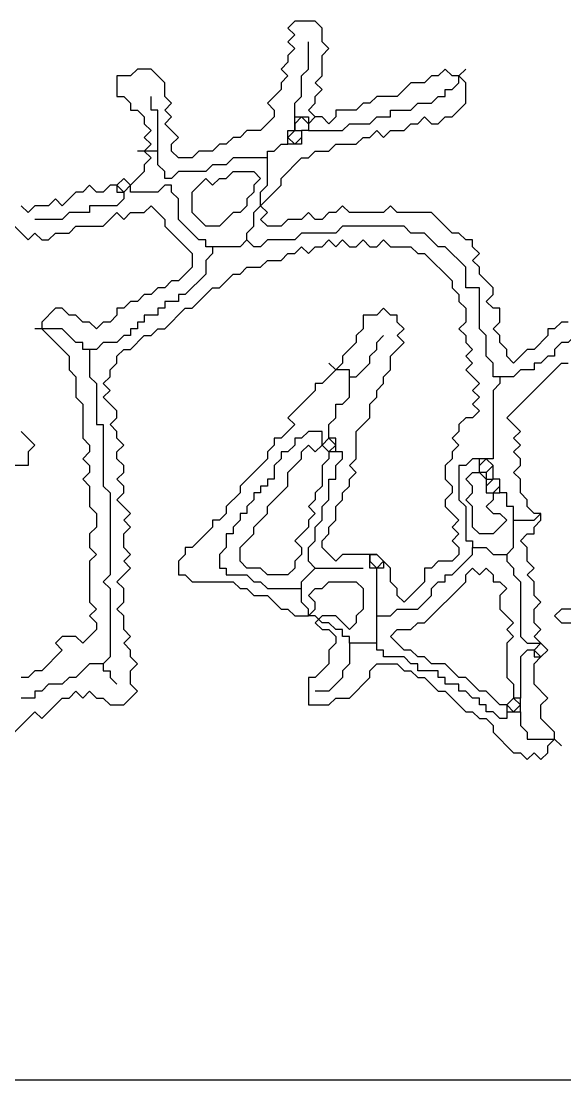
# Model space of a CAD drawing. Extents: x 37173252 to 74842692, y 59158332 to 118813339.
# Drawn here: x 37752255 to 37753591, y 59228993 to 59231596 of the extents above; entities that cross this region are included whole.
import ezdxf

# ---------------------------------------------------------------- set-up
doc = ezdxf.new("R2010")
doc.units = 0
doc.header["$LTSCALE"] = 1000
doc.header["$MEASUREMENT"] = 0
doc.layers.add('TITLIN', color=7, linetype='Continuous')
doc.layers.add('WALL', color=4, linetype='Continuous')

# ---------------------------------------------------------------- blocks, each defined once
blk = doc.blocks.new('TITLEA')
at = {"layer": 'TITLIN'}
blk.add_line((-6500, 13132.17), (0, 13132.17), dxfattribs=at)
blk = doc.blocks.new('A$C4D7D5CFA')
at = {"linetype": 'Continuous'}
for points in [[(2.8692, 0.1793), (2.8244, 0.1793), (2.7795, 0.1345), (2.7347, 0.1345), (2.7347, 0.0897), (2.645, 0), (2.6002, 0), (2.5105, -0.0897), (2.4657, -0.0448), (2.4657, 0), (2.4209, 0.0448), (2.4209, 0.0897), (2.376, 0.1345), (2.4209, 0.1793), (2.4209, 0.269), (2.376, 0.269), (2.3312, 0.3138), (2.376, 0.3586), (2.376, 0.4035), (2.2864, 0.4931), (2.2864, 0.538), (2.2416, 0.5828), (2.2864, 0.6276), (2.2416, 0.6724), (2.2416, 0.7173), (2.1967, 0.7173), (2.1519, 0.7621), (2.1071, 0.7621), (1.9726, 0.8966), (1.7484, 0.8966), (1.7036, 0.9415), (1.6587, 0.8966), (1.4346, 0.8966), (1.3898, 0.9415), (1.3449, 0.8966), (1.3001, 0.8966), (1.2553, 0.8518), (1.2104, 0.8518), (1.1656, 0.8966), (1.1208, 0.8518), (1.0311, 0.8518), (0.9863, 0.807), (0.8966, 0.807), (0.8518, 0.8518), (0.8966, 0.8966), (0.8518, 0.9415), (0.9863, 1.0759), (0.9863, 1.1208), (1.1208, 1.2553), (1.1656, 1.2553), (1.2104, 1.3001), (1.3001, 1.3001), (1.3449, 1.3449), (1.4794, 1.3449), (1.5243, 1.3898), (1.5691, 1.3898), (1.6139, 1.4346), (1.6587, 1.3898), (1.7036, 1.4346), (1.7932, 1.4346), (1.8381, 1.4794), (1.8829, 1.4794), (1.9277, 1.5243), (1.9726, 1.4794), (2.0174, 1.4794), (2.0622, 1.5243), (2.1071, 1.5243), (2.1967, 1.6139), (2.1967, 1.7484), (2.1519, 1.7932)], [(1.2104, 1.5243), (1.1656, 1.5691), (1.2104, 1.6139), (1.2104, 1.6587), (1.2553, 1.7036), (1.2104, 1.7484), (1.2553, 1.7932), (1.2553, 1.9277), (1.3001, 1.9726), (1.2553, 2.0174), (1.2553, 2.1071), (1.2104, 2.1519), (1.0759, 2.1519), (1.0311, 2.1071), (1.0759, 2.0622), (1.0311, 2.0174), (1.0759, 1.9726), (1.0311, 1.9277), (1.0311, 1.8829), (0.9863, 1.8381), (1.0311, 1.7932), (0.9863, 1.7484), (0.9863, 1.7036), (0.8966, 1.6139), (0.9415, 1.5691), (0.9415, 1.5243), (0.8518, 1.4346), (0.7621, 1.4346), (0.7173, 1.3898), (0.6725, 1.3898), (0.6276, 1.3449), (0.5828, 1.3449), (0.538, 1.3001), (0.4483, 1.3001), (0.4035, 1.2553), (0.3138, 1.2553), (0.269, 1.3001), (0.269, 1.3449), (0.3138, 1.3898), (0.2242, 1.4794), (0.269, 1.5243), (0.2242, 1.5691), (0.269, 1.6139), (0.2242, 1.6587), (0.2242, 1.7484), (0.1345, 1.8381), (0.0448, 1.8381), (0, 1.7932), (-0.0897, 1.7932), (-0.0897, 1.6587), (-0.0448, 1.6587), (0, 1.6139), (0, 1.5691), (0.0448, 1.5691), (0.0897, 1.5243), (0.0897, 1.4794), (0.1345, 1.4346), (0.0897, 1.3898), (0.1345, 1.3449), (0.0897, 1.3001)], [(1.0759, 1.5243), (1.0759, 1.6139), (1.1208, 1.6587), (1.1208, 1.7932), (1.1656, 1.8381), (1.1656, 2.0174)], [(1.1656, 1.4346), (1.3898, 1.4346), (1.4346, 1.4794), (1.5691, 1.4794), (1.6139, 1.5243), (1.7036, 1.5243), (1.7036, 1.5691), (1.8381, 1.5691), (1.8829, 1.6139), (1.9726, 1.6139), (2.0174, 1.6587), (2.0622, 1.6587), (2.0622, 1.7036), (2.1071, 1.7036), (2.1519, 1.7484), (2.1519, 1.7932), (2.1967, 1.8381)], [(2.1519, 1.7932), (2.1071, 1.7932), (2.0622, 1.8381), (2.0174, 1.7932), (1.9726, 1.7932), (1.9277, 1.7484), (1.8381, 1.7484), (1.7484, 1.6587), (1.6139, 1.6587), (1.5691, 1.6139), (1.5243, 1.6139), (1.4794, 1.5691), (1.3449, 1.5691), (1.3449, 1.5243), (1.3001, 1.4794), (1.2553, 1.5243), (1.2104, 1.5243)], [(2.1519, 1.7932), (2.1967, 1.8381)], [(0.1793, 1.3001), (0.1793, 1.5691), (0.1345, 1.5691), (0.1345, 1.6587)], [(1.0759, 1.4346), (1.0759, 1.5243)], [(1.0759, 1.5243), (1.1656, 1.5243), (1.1656, 1.4346)], [(1.2104, 1.5243), (1.1656, 1.4794), (1.1208, 1.5243), (1.0759, 1.4794), (1.0759, 1.4346)], [(1.0311, 1.3449), (1.0311, 1.4346), (1.0759, 1.4346)], [(1.1656, 1.4346), (1.1208, 1.4346), (1.1208, 1.3449), (1.0311, 1.3449)], [(1.0759, 1.4346), (1.1208, 1.4346), (1.1208, 1.3898), (1.0759, 1.3449), (1.0311, 1.3898), (1.0759, 1.4346)], [(0.8966, 1.2553), (0.8966, 1.3001), (0.9415, 1.3001), (0.9863, 1.3449), (1.0311, 1.3449)], [(0.0897, 1.3001), (0.1345, 1.2553), (0.0897, 1.2104), (0.0897, 1.1656), (0, 1.0759)], [(0.1793, 1.3001), (0.0448, 1.3001)], [(0.0897, 1.3001), (0.0897, 1.3001)], [(0.8966, 1.2553), (0.6725, 1.2553), (0.6276, 1.2104), (0.538, 1.2104), (0.4931, 1.1656), (0.3138, 1.1656), (0.269, 1.1208), (0.2242, 1.1208), (0.2242, 1.1656), (0.1793, 1.2104), (0.1793, 1.3001)], [(0.7621, 0.7173), (0.7621, 0.7621), (0.807, 0.807), (0.807, 0.8966), (0.8518, 0.9415), (0.8518, 1.0311), (0.8966, 1.0759), (0.8966, 1.2553)], [(0, 1.0311), (0, 1.0759), (-0.0448, 1.1208), (-0.0897, 1.0759), (-0.0897, 1.0311), (-0.0448, 1.0311), (-0.0448, 0.9863), (-0.0897, 0.9415), (-0.269, 0.9415), (-0.269, 0.8966), (-0.4035, 0.8966), (-0.4483, 0.8518), (-0.6276, 0.8518)], [(0, 1.0759), (-0.0448, 1.1208), (-0.0897, 1.0759)], [(0.6725, 1.1656), (0.807, 1.1656), (0.8518, 1.1208), (0.807, 1.0759), (0.807, 1.0311), (0.7621, 0.9863), (0.7621, 0.9415), (0.7173, 0.8966), (0.6725, 0.8966), (0.5828, 0.807), (0.4931, 0.807), (0.4035, 0.8966), (0.4035, 1.0311), (0.4931, 1.1208), (0.538, 1.0759), (0.5828, 1.1208), (0.6276, 1.1208), (0.6725, 1.1656)], [(-0.0897, 1.0759), (-0.1345, 1.0759), (-0.1793, 1.0311), (-0.2242, 1.0311), (-0.269, 1.0759), (-0.3138, 1.0311), (-0.3586, 1.0311), (-0.4483, 0.9415), (-0.4931, 0.9863), (-0.538, 0.9415), (-0.6276, 0.9415), (-0.6725, 0.8966), (-0.7173, 0.9415)], [(-0.7621, 0.807), (-0.6725, 0.7173), (-0.6276, 0.7621), (-0.5828, 0.7173), (-0.538, 0.7173), (-0.4931, 0.7621), (-0.4035, 0.7621), (-0.3586, 0.807), (-0.1793, 0.807), (-0.0897, 0.8966), (-0.0448, 0.8518), (0, 0.8966), (0.0897, 0.8966), (0.1345, 0.9415), (0.2242, 0.8518), (0.2242, 0.807), (0.4035, 0.6276), (0.4035, 0.538), (0.3138, 0.4483), (0.269, 0.4483), (0.2242, 0.4035), (0.1793, 0.4035), (0.1345, 0.3586), (0.0897, 0.3586), (0.0448, 0.3138), (0, 0.3138), (-0.0448, 0.269), (-0.0897, 0.269), (-0.0897, 0.2242), (-0.1345, 0.1793), (-0.1793, 0.1793), (-0.2242, 0.1345), (-0.269, 0.1793), (-0.3138, 0.1793), (-0.3586, 0.2242), (-0.4035, 0.2242), (-0.4483, 0.269), (-0.4931, 0.269), (-0.5828, 0.1793), (-0.5828, 0.1345), (-0.4035, -0.0448), (-0.4035, -0.1345), (-0.3586, -0.1793), (-0.3586, -0.3138), (-0.3138, -0.3586), (-0.3138, -0.5828), (-0.269, -0.6276), (-0.269, -0.6725), (-0.3138, -0.7173), (-0.269, -0.7621), (-0.269, -0.807), (-0.3138, -0.8518), (-0.269, -0.8966), (-0.269, -1.0311), (-0.2242, -1.0759), (-0.2242, -1.1656), (-0.269, -1.2104), (-0.269, -1.3001), (-0.2242, -1.3449), (-0.269, -1.3898), (-0.269, -1.6587), (-0.2242, -1.7036), (-0.269, -1.7484), (-0.2242, -1.7932), (-0.2242, -1.8381), (-0.3138, -1.9277), (-0.3586, -1.8829), (-0.4483, -1.8829), (-0.4931, -1.9277), (-0.4483, -1.9726), (-0.5828, -2.1071), (-0.6276, -2.1071), (-0.6725, -2.1519), (-0.7173, -2.1519)], [(-0.0897, 1.0759), (-0.0448, 1.0311), (0, 1.0759)], [(0.538, 0.6724), (0.4931, 0.6724), (0.4931, 0.7173), (0.4483, 0.7173), (0.3138, 0.8518), (0.3138, 0.9863), (0.269, 1.0311), (0.269, 1.0759), (0.2242, 1.0759), (0.1793, 1.0311), (0, 1.0311)], [(2.4209, -0.1793), (2.376, -0.1793), (2.376, -0.0897), (2.3312, -0.0448), (2.3312, 0.0897), (2.2864, 0.1345), (2.2864, 0.4035), (2.1967, 0.4035), (2.1967, 0.538), (2.0622, 0.6724), (2.0174, 0.6724), (1.9277, 0.7621), (1.8381, 0.7621), (1.7932, 0.807), (1.3898, 0.807), (1.3449, 0.7621), (1.1208, 0.7621), (1.0759, 0.7173), (0.8966, 0.7173), (0.8518, 0.6724), (0.807, 0.6724), (0.7621, 0.7173)], [(-0.7621, -2.5105), (-0.6276, -2.376), (-0.5828, -2.4209), (-0.4483, -2.2864), (-0.4035, -2.2864), (-0.3586, -2.2416), (-0.3138, -2.2864), (-0.269, -2.2416), (-0.2242, -2.2864), (-0.1793, -2.2864), (-0.1345, -2.3312), (-0.0448, -2.3312), (0.0448, -2.2416), (0, -2.1967), (0, -2.1071), (0.0448, -2.0622), (0, -2.0174), (0, -1.9726), (-0.0448, -1.9277), (0, -1.8829), (-0.0448, -1.8381), (-0.0448, -1.7484), (-0.0897, -1.7036), (-0.0448, -1.6587), (-0.0448, -1.5691), (-0.0897, -1.5243), (0, -1.4346), (-0.0448, -1.3898), (0, -1.3449), (-0.0448, -1.3001), (-0.0448, -1.2104), (0, -1.1656), (-0.0448, -1.1208), (0, -1.0759), (-0.0897, -0.9863), (-0.0448, -0.9415), (-0.0448, -0.8966), (-0.0897, -0.8518), (-0.0448, -0.807), (-0.0448, -0.7621), (-0.0897, -0.7173), (-0.0897, -0.6725), (-0.0448, -0.6276), (-0.0897, -0.5828), (-0.0897, -0.538), (-0.1345, -0.4931), (-0.0897, -0.4483), (-0.0897, -0.4035), (-0.1793, -0.3138), (-0.1345, -0.269), (-0.1793, -0.2242), (-0.1345, -0.1793), (-0.1345, -0.1345), (-0.0897, -0.0897), (-0.0897, -0.0448), (-0.0448, 0), (0, 0), (0.0897, 0.0897), (0.1345, 0.0897), (0.1793, 0.1345), (0.2242, 0.1345), (0.3586, 0.269), (0.4035, 0.269), (0.538, 0.4035), (0.5828, 0.4035), (0.6725, 0.4931), (0.7173, 0.4931), (0.7621, 0.538), (0.8518, 0.538), (0.8966, 0.5828), (0.9863, 0.5828), (1.0311, 0.6276), (1.0759, 0.6276), (1.1208, 0.6724), (1.1656, 0.6276), (1.2104, 0.6724), (1.2553, 0.6724), (1.3001, 0.7173), (1.3449, 0.6724), (1.3898, 0.7173), (1.4346, 0.6724), (1.4794, 0.6724), (1.5243, 0.7173), (1.5691, 0.6724), (1.6139, 0.6724), (1.6587, 0.7173), (1.7036, 0.6724), (1.8381, 0.6724), (1.8829, 0.6276), (1.9277, 0.6276), (2.1071, 0.4483), (2.1071, 0.4035), (2.1519, 0.3586), (2.1519, 0.3138), (2.1967, 0.269), (2.1967, 0.1793), (2.1519, 0.1345), (2.1967, 0.0897), (2.1967, 0.0448), (2.2416, 0), (2.1967, -0.0448), (2.2416, -0.0897), (2.1967, -0.1345), (2.2864, -0.2242), (2.2416, -0.269), (2.2864, -0.3138), (2.2416, -0.3586), (2.2864, -0.4035), (2.2416, -0.4483), (2.1967, -0.4483), (2.1519, -0.4931), (2.1519, -0.538), (2.1071, -0.5828), (2.1519, -0.6276), (2.1071, -0.6725), (2.1071, -0.7173), (2.0622, -0.7621), (2.0622, -0.8518), (2.1071, -0.8966), (2.1071, -0.9415), (2.0622, -0.9863), (2.0622, -1.0311), (2.1519, -1.1208), (2.1071, -1.1656), (2.1519, -1.2104), (2.1071, -1.2553), (2.1519, -1.3001), (2.1519, -1.3449), (2.1071, -1.3898), (2.0174, -1.3898), (1.9726, -1.4346), (1.9277, -1.4346), (1.9277, -1.5243), (1.7932, -1.6587), (1.7484, -1.6139), (1.7484, -1.5691), (1.7036, -1.5243), (1.7036, -1.4346), (1.6587, -1.3898)], [(0.7621, 0.7173), (0.7173, 0.6724), (0.538, 0.6724)], [(0.538, 0.6724), (0.538, 0.6276), (0.4931, 0.5828), (0.4931, 0.4931), (0.3586, 0.3586), (0.3138, 0.3586), (0.3138, 0.3138), (0.2242, 0.3138), (0.2242, 0.269), (0.1793, 0.269), (0.1793, 0.2242), (0.0897, 0.2242), (0.0897, 0.1793), (0.0448, 0.1793), (0.0448, 0.1345), (0, 0.1345), (0, 0.0897), (-0.0448, 0.0897), (-0.0897, 0.0448), (-0.1793, 0.0448), (-0.2242, 0), (-0.269, 0)], [(-0.7173, -0.538), (-0.6276, -0.6276), (-0.6725, -0.6725), (-0.6725, -0.7621), (-0.807, -0.7621)], [(3.3623, 0.3138), (3.3623, 0.3586), (3.2727, 0.3586), (3.183, 0.269), (3.1382, 0.269), (3.1382, 0.2242), (3.0933, 0.2242), (3.0485, 0.1793), (3.0485, 0.1345), (3.0037, 0.1345), (3.0037, 0.0897), (2.914, 0.0897), (2.8692, 0.0448), (2.8244, 0.0448), (2.7795, 0), (2.7795, -0.0448), (2.7347, -0.0448), (2.6899, -0.0897), (2.645, -0.0897), (2.645, -0.1345), (2.5554, -0.1345), (2.5105, -0.1793), (2.4209, -0.1793)], [(1.5691, -1.3449), (1.3898, -1.3449), (1.3449, -1.3898), (1.2553, -1.3001), (1.2553, -1.2553), (1.3001, -1.2104), (1.3001, -1.1656), (1.3449, -1.1208), (1.3449, -1.0311), (1.3898, -0.9863), (1.3898, -0.9415), (1.4346, -0.8966), (1.4346, -0.8518), (1.4794, -0.807), (1.4346, -0.7621), (1.4794, -0.7173), (1.4794, -0.538), (1.5691, -0.4483), (1.5691, -0.3586), (1.6139, -0.3138), (1.6139, -0.269), (1.6587, -0.2242), (1.6587, -0.1793), (1.7036, -0.1345), (1.7036, -0.0448), (1.7932, 0.0448), (1.7484, 0.0897), (1.7932, 0.1345), (1.7484, 0.1793), (1.7484, 0.2242), (1.7036, 0.2242), (1.6587, 0.269), (1.6139, 0.2242), (1.5243, 0.2242), (1.5243, 0.1345), (1.4794, 0.0897), (1.4794, 0.0448), (1.3898, -0.0448), (1.3898, -0.0897), (1.3449, -0.1345)], [(2.6899, -1.9277), (2.645, -1.8829), (2.6899, -1.8381), (2.645, -1.7932), (2.645, -1.7036), (2.6899, -1.6587), (2.645, -1.6139), (2.645, -1.5243), (2.6002, -1.4794), (2.645, -1.4346), (2.6002, -1.3898), (2.6002, -1.3001), (2.5554, -1.2553), (2.6002, -1.2104), (2.645, -1.2104), (2.645, -1.1656), (2.6899, -1.1208), (2.6899, -1.0759), (2.645, -1.0759), (2.6002, -1.0311), (2.6002, -0.9863), (2.5554, -0.9415), (2.5554, -0.8518), (2.5105, -0.807), (2.5554, -0.7621), (2.5554, -0.7173), (2.5105, -0.6725), (2.5554, -0.6276), (2.5105, -0.5828), (2.5554, -0.538), (2.4657, -0.4483), (2.8244, -0.0897), (2.8692, -0.0897)], [(-0.269, 0), (-0.3138, 0), (-0.3138, 0.0448), (-0.3586, 0.0448), (-0.4483, 0.1345), (-0.6276, 0.1345)], [(1.4346, -0.1793), (1.4794, -0.1793), (1.5691, -0.0897), (1.5691, -0.0448), (1.6139, 0), (1.6139, 0.0448), (1.6587, 0.0897)], [(-0.269, 0), (-0.269, -0.1793), (-0.2242, -0.2242), (-0.2242, -0.4931), (-0.1793, -0.4931), (-0.1793, -0.8966), (-0.1345, -0.9415), (-0.1345, -1.4794), (-0.1793, -1.5243), (-0.1345, -1.5691), (-0.1345, -2.0174), (-0.1793, -2.0622)], [(1.3449, -0.1345), (1.2553, -0.2242), (1.2104, -0.2242), (1.2104, -0.269), (1.0311, -0.4483), (1.0759, -0.4931), (0.9863, -0.5828), (0.9415, -0.5828), (0.9415, -0.6276), (0.8966, -0.6725), (0.8966, -0.7173), (0.7173, -0.8966), (0.7173, -0.9415), (0.6276, -1.0311), (0.6276, -1.0759), (0.5828, -1.1208), (0.538, -1.1208), (0.538, -1.1656), (0.4035, -1.3001), (0.3586, -1.3001), (0.3586, -1.3449), (0.3138, -1.3898), (0.3138, -1.4794), (0.3586, -1.4794), (0.4035, -1.5243), (0.6725, -1.5243), (0.7173, -1.5691), (0.7621, -1.5691), (0.807, -1.6139), (0.8966, -1.6139), (0.9863, -1.7036), (1.0311, -1.7036), (1.0759, -1.7484), (1.1656, -1.7484)], [(1.4346, -0.1793), (1.4346, -0.1345), (1.3449, -0.1345), (1.3001, -0.0897)], [(1.3449, -0.1345), (1.3449, -0.1345)], [(1.3449, -0.6725), (1.3449, -0.5828), (1.3001, -0.5828), (1.3001, -0.4931), (1.3449, -0.4483), (1.3449, -0.3586), (1.3898, -0.3586), (1.4346, -0.3138), (1.4346, -0.1793)], [(2.4209, -0.1793), (2.4209, -0.2242), (2.376, -0.269), (2.376, -0.7173)], [(1.3449, -0.6725), (1.3001, -0.6725), (1.2553, -0.6276), (1.2553, -0.538), (1.1656, -0.538), (1.1208, -0.5828), (1.0759, -0.5828), (1.0759, -0.6276), (1.0311, -0.6725), (0.9863, -0.6725), (0.9863, -0.7173), (0.9415, -0.7621), (0.9415, -0.8518), (0.8966, -0.8518), (0.8966, -0.8966), (0.8518, -0.8966), (0.8518, -0.9415), (0.807, -0.9415), (0.807, -0.9863), (0.7621, -1.0311), (0.7621, -1.0759), (0.7173, -1.0759), (0.7173, -1.1208), (0.6725, -1.1656), (0.6725, -1.2104), (0.6276, -1.2104), (0.6276, -1.3001), (0.5828, -1.3449), (0.5828, -1.4346), (0.6276, -1.4346), (0.6276, -1.4794), (0.7621, -1.4794), (0.807, -1.5243), (0.8518, -1.5243), (0.8966, -1.5691), (1.1208, -1.5691)], [(1.2553, -0.6276), (1.3001, -0.5828), (1.3449, -0.6276), (1.3001, -0.6725), (1.3001, -0.7173), (1.2553, -0.7621), (1.2553, -0.8966), (1.2104, -0.9415), (1.2104, -0.9863), (1.1656, -1.0311), (1.2104, -1.0759), (1.1656, -1.1208), (1.1656, -1.1656), (1.0759, -1.2553), (1.1208, -1.3001), (1.1208, -1.3449), (1.0759, -1.3898), (1.0759, -1.4346), (1.0311, -1.4794), (0.8966, -1.4794), (0.8518, -1.4346), (0.7621, -1.4346), (0.7173, -1.3898), (0.7173, -1.3001), (0.807, -1.2104), (0.807, -1.1656), (0.8966, -1.0759), (0.8966, -1.0311), (1.0311, -0.8966), (1.0311, -0.807), (1.1208, -0.7173), (1.1208, -0.6725), (1.1656, -0.6276), (1.2104, -0.6725), (1.2553, -0.6276)], [(3.0037, -1.7036), (2.8244, -1.7036), (2.7795, -1.7484), (2.8244, -1.7932), (3.0485, -1.7932)], [(1.2104, -1.4346), (1.1656, -1.3898), (1.1656, -1.3001), (1.2104, -1.2553), (1.2104, -1.1656), (1.2553, -1.1208), (1.2553, -1.0311), (1.3001, -0.9863), (1.3001, -0.8518), (1.3449, -0.8518), (1.3449, -0.7621), (1.3898, -0.7173), (1.3898, -0.6725), (1.3449, -0.6725)], [(2.2864, -0.7173), (2.2416, -0.7173), (2.1967, -0.7621), (2.1519, -0.7621), (2.1519, -0.9863), (2.1967, -1.0311), (2.1967, -1.2553), (2.2416, -1.2553), (2.2416, -1.3001)], [(2.376, -0.7173), (2.2864, -0.7173)], [(2.3312, -0.807), (2.2864, -0.807), (2.2864, -0.7173)], [(2.2864, -0.807), (2.2864, -0.7621), (2.3312, -0.7173), (2.376, -0.7621), (2.3312, -0.807), (2.3312, -0.8518)], [(2.4209, -0.9415), (2.4209, -0.8518), (2.376, -0.8518), (2.376, -0.7621), (2.3312, -0.807)], [(2.376, -0.9415), (2.376, -0.9863), (2.3312, -1.0311), (2.376, -1.0759), (2.4209, -1.0759), (2.4657, -1.1208), (2.376, -1.2104), (2.2864, -1.2104), (2.2416, -1.1656), (2.2416, -1.0311), (2.1967, -0.9863), (2.2416, -0.9415), (2.2416, -0.8966), (2.1967, -0.8518), (2.2416, -0.807), (2.2864, -0.807)], [(2.3312, -0.8518), (2.2864, -0.807)], [(2.3312, -0.807), (2.3312, -0.9415), (2.4209, -0.9415)], [(2.3312, -0.8518), (2.376, -0.8518), (2.3312, -0.8966), (2.3312, -0.9415), (2.376, -0.9415)], [(2.376, -0.9415), (2.4209, -0.8966)], [(2.5105, -1.1208), (2.5105, -1.0311), (2.4657, -1.0311), (2.4657, -0.9415), (2.4209, -0.9415)], [(2.5105, -1.1208), (2.645, -1.1208), (2.6899, -1.0759)], [(2.4657, -1.3449), (2.5105, -1.3001), (2.5105, -1.1208)], [(1.6139, -1.7484), (1.7036, -1.7484), (1.7484, -1.7036), (1.8829, -1.7036), (1.9726, -1.6139), (1.9726, -1.5691), (2.0174, -1.5243), (2.0622, -1.5243), (2.0622, -1.4794), (2.1071, -1.4794), (2.2416, -1.3449), (2.2416, -1.3001)], [(2.2416, -1.3001), (2.3312, -1.3001), (2.376, -1.3449), (2.4657, -1.3449)], [(1.6139, -1.4346), (1.5691, -1.4346), (1.5691, -1.3449), (1.6139, -1.3449), (1.6587, -1.3898), (1.6587, -1.4346), (1.6139, -1.4346)], [(1.6587, -1.3898), (1.6139, -1.3449), (1.5691, -1.3449)], [(1.5691, -1.3449), (1.5691, -1.3898), (1.6139, -1.4346), (1.6587, -1.3898)], [(2.4657, -1.3449), (2.4657, -1.3898), (2.5105, -1.4346), (2.5105, -1.4794), (2.5554, -1.5243), (2.5554, -1.8829), (2.6002, -1.9277), (2.6899, -1.9277), (2.645, -1.9726)], [(1.1208, -1.5691), (1.1208, -1.5243), (1.2104, -1.4346)], [(1.2104, -1.4346), (1.5243, -1.4346)], [(1.6139, -1.7484), (1.6139, -1.4346)], [(2.4657, -2.3312), (2.4209, -2.3312), (2.3312, -2.2416), (2.2864, -2.2416), (2.1967, -2.1519), (2.1519, -2.1519), (2.0622, -2.0622), (1.9726, -2.0622), (1.9277, -2.0174), (1.8829, -2.0174), (1.8381, -1.9726), (1.7932, -1.9726), (1.7036, -1.8829), (1.7484, -1.8381), (1.8381, -1.8381), (1.8829, -1.7932), (1.9277, -1.7932), (2.1967, -1.5243), (2.1967, -1.4794), (2.2416, -1.4346), (2.2864, -1.4794), (2.3312, -1.4346), (2.376, -1.4794), (2.376, -1.5243), (2.4209, -1.5243), (2.4657, -1.5691), (2.4209, -1.6139), (2.4209, -1.7036), (2.5105, -1.7932), (2.4657, -1.8381), (2.5105, -1.8829), (2.4657, -1.9277), (2.4657, -2.1519), (2.5105, -2.1967), (2.5105, -2.2864), (2.5554, -2.3312), (2.5105, -2.376), (2.4657, -2.3312)], [(1.1656, -1.7484), (1.2104, -1.7036), (1.2104, -1.6587), (1.1656, -1.6139), (1.2104, -1.5691), (1.2553, -1.5691), (1.3001, -1.5243), (1.4794, -1.5243), (1.5243, -1.5691), (1.5243, -1.7036), (1.4794, -1.7484), (1.4794, -1.7932), (1.4346, -1.8381), (1.3449, -1.7484), (1.2553, -1.7484), (1.2104, -1.7932), (1.2553, -1.8381), (1.3001, -1.8381), (1.3449, -1.8829), (1.3449, -1.9277), (1.3001, -1.9726), (1.3001, -2.0622), (1.2104, -2.1519), (1.1656, -2.1519), (1.1656, -2.3312), (1.3001, -2.3312), (1.3449, -2.2864), (1.4346, -2.2864), (1.5691, -2.1519), (1.5691, -2.1071), (1.6139, -2.0622), (1.7484, -2.0622), (1.7932, -2.1071), (1.8381, -2.1071), (1.8829, -2.1519), (1.9277, -2.1519), (2.0174, -2.2416), (2.0622, -2.2416), (2.1967, -2.376), (2.2416, -2.376), (2.2864, -2.4209), (2.3312, -2.4209), (2.376, -2.4657), (2.376, -2.5105), (2.5105, -2.645), (2.5554, -2.645), (2.6002, -2.6899), (2.645, -2.645), (2.6899, -2.6899), (2.7347, -2.645), (2.7347, -2.6002), (2.7795, -2.5554)], [(1.4346, -1.9277), (1.4346, -1.8829), (1.3898, -1.8829), (1.3898, -1.8381), (1.3449, -1.8381), (1.3001, -1.7932), (1.2553, -1.7932), (1.2104, -1.7484), (1.1656, -1.7484), (1.1656, -1.7036), (1.1208, -1.6587), (1.1208, -1.5691)], [(1.6139, -1.9277), (1.6139, -1.7484)], [(1.4346, -1.9277), (1.4346, -2.0622), (1.3898, -2.1071), (1.3898, -2.1519), (1.3001, -2.2416), (1.2104, -2.2416)], [(1.6139, -1.9277), (1.4346, -1.9277)], [(2.4657, -2.376), (2.4657, -2.4209), (2.4209, -2.4209), (2.376, -2.376), (2.3312, -2.376), (2.3312, -2.3312), (2.2864, -2.3312), (2.2864, -2.2864), (2.2416, -2.2864), (2.1967, -2.2416), (2.1519, -2.2416), (2.1519, -2.1967), (2.0622, -2.1967), (2.0622, -2.1519), (2.0174, -2.1519), (2.0174, -2.1071), (1.8829, -2.1071), (1.8829, -2.0622), (1.8381, -2.0622), (1.7932, -2.0174), (1.6587, -2.0174), (1.6587, -1.9726), (1.6139, -1.9726), (1.6139, -1.9277)], [(2.6899, -2.0174), (2.645, -1.9726), (2.6899, -1.9277)], [(2.6899, -1.9277), (2.7347, -1.9726), (2.6899, -2.0174)], [(2.645, -1.9726), (2.6002, -1.9726), (2.5554, -2.0174), (2.5554, -2.2864)], [(2.645, -1.9726), (2.645, -2.0174), (2.6899, -2.0174), (2.7347, -1.9726)], [(-0.1793, -2.0622), (-0.269, -2.0622), (-0.3586, -2.1519), (-0.4035, -2.1519), (-0.4483, -2.1967), (-0.538, -2.1967), (-0.5828, -2.2416), (-0.6276, -2.2416), (-0.6276, -2.2864), (-0.7173, -2.2864)], [(-0.1793, -2.0622), (-0.1793, -2.1071), (-0.1345, -2.1071), (-0.1345, -2.1519), (-0.0897, -2.1967)], [(2.7795, -2.5554), (2.7795, -2.5105), (2.6899, -2.4209), (2.6899, -2.3312), (2.7347, -2.2864), (2.645, -2.1967), (2.645, -2.0622), (2.6899, -2.0174)], [(2.5554, -2.2864), (2.5105, -2.2864), (2.4657, -2.3312), (2.4657, -2.376)], [(2.5554, -2.376), (2.5554, -2.2864)], [(2.4657, -2.376), (2.5554, -2.376)], [(2.5554, -2.376), (2.5554, -2.4657), (2.6002, -2.5105), (2.6002, -2.5554), (2.7795, -2.5554), (2.8244, -2.6002)], [(2.7795, -2.5554), (2.8244, -2.6002)]]:
    blk.add_lwpolyline(points, dxfattribs=at)
blk = doc.blocks.new('tk')
at = {"xscale": 5.000000000000001, "yscale": 5.000000000000001, "zscale": 5.000000000000001}
blk.add_blockref('TITLEA', (39418676.1, 59131780.7), dxfattribs=at)
at = {"color": 4, "xscale": 375, "yscale": 375, "zscale": 375}
blk.add_blockref('A$C4D7D5CFA', (39408448.3, 59199237.9), dxfattribs=at)

msp = doc.modelspace()

# ---------------------------------------------------------------- block references
at = {"layer": 'WALL'}
msp.add_blockref('tk', (-1655924.43, 31550.97), dxfattribs=at)

doc.saveas('drawing.dxf')
